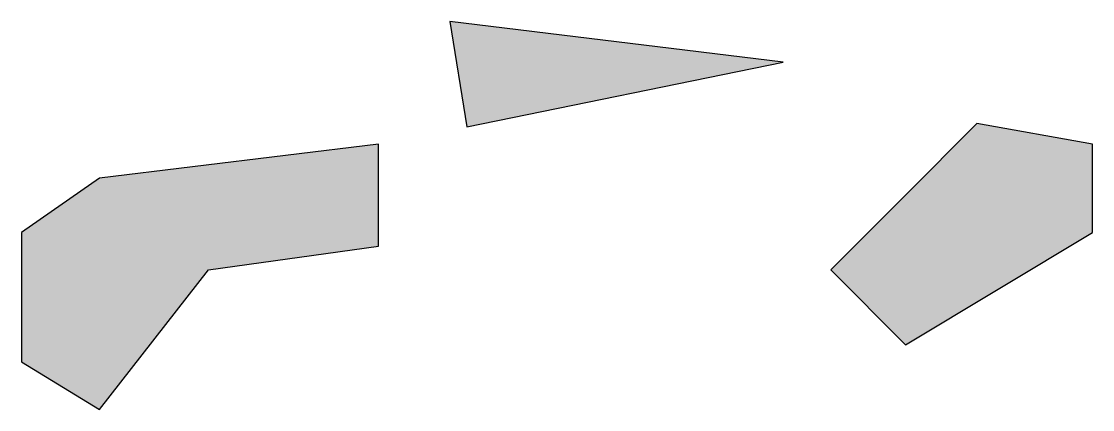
# Model space of a CAD drawing. Header units: millimetres. Extents: x -7200 to 93979, y -9600 to 40920.
# Drawn here: x 894 to 1693, y 6997 to 7286 of the extents above; entities that cross this region are included whole.
import ezdxf

# ---------------------------------------------------------------- set-up
doc = ezdxf.new("R2010")
doc.units = ezdxf.units.MM
doc.layers.add('ЗАЛИВКА', color=7, linetype='Continuous')
doc.layers.add('ПЛАН', color=7, linetype='Continuous')

msp = doc.modelspace()

# ---------------------------------------------------------------- hatches: boundary and pattern name
at = {"layer": 'ЗАЛИВКА'}
for points in [[(1213.71, 7286.08), (1226.4, 7207.39), (1462.48, 7255.62)], [(1553.86, 7156.62), (1498.01, 7100.77), (1553.86, 7044.93), (1693.47, 7128.69), (1693.47, 7194.69), (1607.17, 7209.92)], [(952.25, 7169.31), (893.86, 7128.69), (893.86, 7032.23), (952.25, 6996.69), (1033.48, 7100.77), (1160.4, 7118.54), (1160.4, 7194.69)]]:
    msp.add_hatch(color=7, dxfattribs=at).paths.add_polyline_path(points)

# ---------------------------------------------------------------- linework, layer by layer
at = {"layer": 'ПЛАН'}
for points in [[(1213.71, 7286.08), (1226.4, 7207.39), (1462.48, 7255.62)], [(1553.86, 7156.62), (1498.01, 7100.77), (1553.86, 7044.93), (1693.47, 7128.69), (1693.47, 7194.69), (1607.17, 7209.92)], [(952.25, 7169.31), (893.86, 7128.69), (893.86, 7032.23), (952.25, 6996.69), (1033.48, 7100.77), (1160.4, 7118.54), (1160.4, 7194.69)]]:
    msp.add_lwpolyline(points, close=True, dxfattribs=at)

doc.saveas('drawing.dxf')
